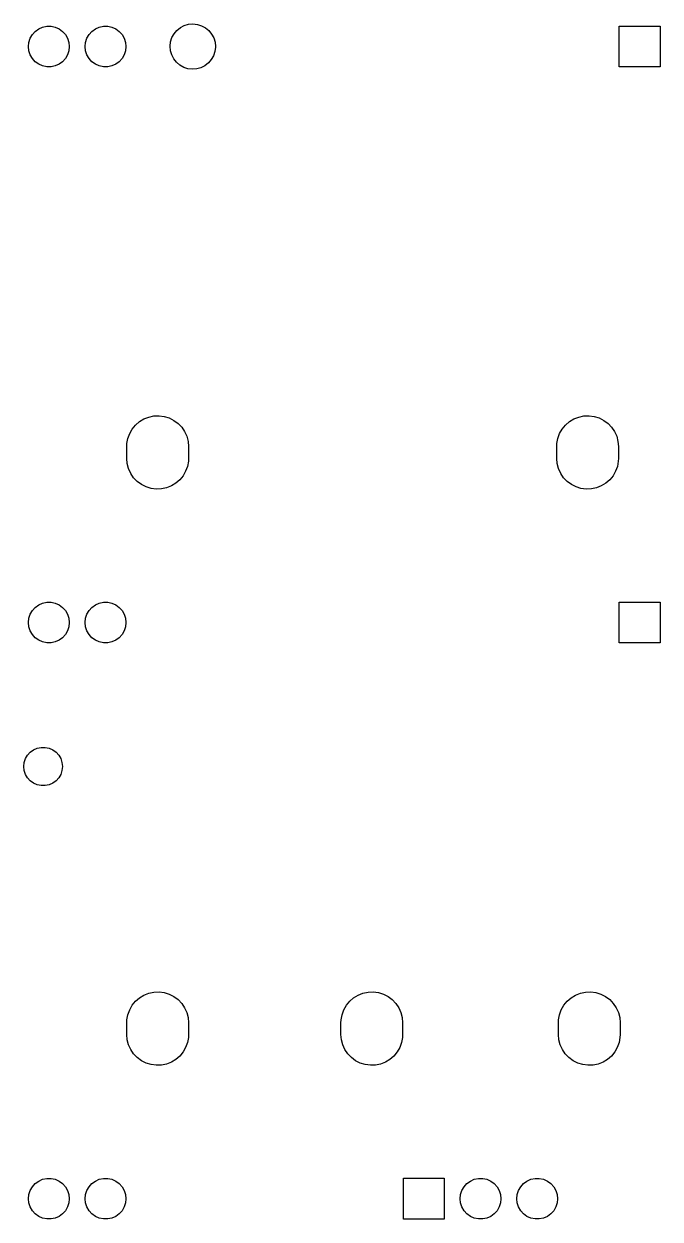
# Model space of a CAD drawing. Extents: x 74 to 204, y -141 to -34.
# Drawn here: x 139.9 to 167.9, y -140.6 to -87.9 of the extents above; entities that cross this region are included whole.
import ezdxf

# ---------------------------------------------------------------- set-up
doc = ezdxf.new("R2010")
doc.units = 0
doc.layers.add('BLACK', color=7, linetype='CONTINUOUS')

msp = doc.modelspace()

# ---------------------------------------------------------------- linework, layer by layer
at = {"layer": 'BLACK', "linetype": 'CONTINUOUS'}
for p, q in [((140.692, -88.044), (140.876, -88.0049)), ((140.876, -88.0049), (141.064, -88.0049)), ((141.064, -88.0049), (141.248, -88.044)), ((143.192, -88.044), (143.376, -88.0049)), ((143.376, -88.0049), (143.564, -88.0049)), ((143.564, -88.0049), (143.748, -88.044)), ((146.772, -88.0632), (146.945, -87.9728)), ((146.945, -87.9728), (147.133, -87.9177)), ((147.133, -87.9177), (147.327, -87.9)), ((147.327, -87.9), (147.521, -87.9204)), ((147.521, -87.9204), (147.708, -87.9781)), ((147.708, -87.9781), (147.879, -88.071)), ((166.145, -89.8), (166.145, -88)), ((166.145, -88), (167.945, -88)), ((167.945, -88), (167.945, -89.8)), ((140.09, -88.7129), (140.148, -88.5339)), ((140.148, -88.5339), (140.242, -88.371)), ((140.242, -88.371), (140.368, -88.2312)), ((140.368, -88.2312), (140.52, -88.1206)), ((140.52, -88.1206), (140.692, -88.044)), ((141.248, -88.044), (141.42, -88.1206)), ((141.42, -88.1206), (141.572, -88.2312)), ((141.572, -88.2312), (141.698, -88.371)), ((141.698, -88.371), (141.792, -88.5339)), ((141.792, -88.5339), (141.85, -88.7129)), ((142.59, -88.7129), (142.648, -88.5339)), ((142.648, -88.5339), (142.742, -88.371)), ((142.742, -88.371), (142.868, -88.2312)), ((142.868, -88.2312), (143.02, -88.1206)), ((143.02, -88.1206), (143.192, -88.044)), ((143.748, -88.044), (143.92, -88.1206)), ((143.92, -88.1206), (144.072, -88.2312)), ((144.072, -88.2312), (144.198, -88.371)), ((144.198, -88.371), (144.292, -88.5339)), ((144.292, -88.5339), (144.35, -88.7129)), ((146.342, -88.6921), (146.401, -88.5061)), ((146.401, -88.5061), (146.495, -88.335)), ((146.495, -88.335), (146.62, -88.1855)), ((146.62, -88.1855), (146.772, -88.0632)), ((147.879, -88.071), (148.03, -88.1954)), ((148.03, -88.1954), (148.153, -88.3466)), ((148.153, -88.3466), (148.245, -88.5189)), ((148.245, -88.5189), (148.301, -88.7058)), ((140.07, -88.9), (140.09, -88.7129)), ((140.09, -89.0871), (140.07, -88.9)), ((141.85, -88.7129), (141.87, -88.9)), ((141.87, -88.9), (141.85, -89.0871)), ((142.57, -88.9), (142.59, -88.7129)), ((142.59, -89.0871), (142.57, -88.9)), ((144.35, -88.7129), (144.37, -88.9)), ((144.37, -88.9), (144.35, -89.0871)), ((146.32, -88.886), (146.342, -88.6921)), ((146.336, -89.0805), (146.32, -88.886)), ((148.32, -88.9279), (148.295, -89.1215)), ((148.301, -88.7058), (148.32, -88.9)), ((148.32, -88.9), (148.32, -88.9279)), ((140.148, -89.2661), (140.09, -89.0871)), ((140.242, -89.429), (140.148, -89.2661)), ((140.368, -89.5688), (140.242, -89.429)), ((140.52, -89.6794), (140.368, -89.5688)), ((141.572, -89.5688), (141.42, -89.6794)), ((141.698, -89.429), (141.572, -89.5688)), ((141.792, -89.2661), (141.698, -89.429)), ((141.85, -89.0871), (141.792, -89.2661)), ((142.648, -89.2661), (142.59, -89.0871)), ((142.742, -89.429), (142.648, -89.2661)), ((142.868, -89.5688), (142.742, -89.429)), ((143.02, -89.6794), (142.868, -89.5688)), ((144.072, -89.5688), (143.92, -89.6794)), ((144.198, -89.429), (144.072, -89.5688)), ((144.292, -89.2661), (144.198, -89.429)), ((144.35, -89.0871), (144.292, -89.2661)), ((146.39, -89.2681), (146.336, -89.0805)), ((146.479, -89.4417), (146.39, -89.2681)), ((146.601, -89.5947), (146.479, -89.4417)), ((146.749, -89.7211), (146.601, -89.5947)), ((148.137, -89.4764), (148.01, -89.6242)), ((148.234, -89.3067), (148.137, -89.4764)), ((148.295, -89.1215), (148.234, -89.3067)), ((140.692, -89.756), (140.52, -89.6794)), ((140.876, -89.7951), (140.692, -89.756)), ((141.064, -89.7951), (140.876, -89.7951)), ((141.248, -89.756), (141.064, -89.7951)), ((141.42, -89.6794), (141.248, -89.756)), ((143.192, -89.756), (143.02, -89.6794)), ((143.376, -89.7951), (143.192, -89.756)), ((143.564, -89.7951), (143.376, -89.7951)), ((143.748, -89.756), (143.564, -89.7951)), ((143.92, -89.6794), (143.748, -89.756)), ((146.92, -89.8164), (146.749, -89.7211)), ((147.105, -89.8767), (146.92, -89.8164)), ((147.299, -89.8998), (147.105, -89.8767)), ((147.494, -89.8848), (147.299, -89.8998)), ((147.682, -89.8323), (147.494, -89.8848)), ((147.856, -89.7443), (147.682, -89.8323)), ((148.01, -89.6242), (147.856, -89.7443)), ((167.945, -89.8), (166.145, -89.8)), ((144.969, -105.441), (145.165, -105.322)), ((145.165, -105.322), (145.379, -105.237)), ((145.379, -105.237), (145.604, -105.19)), ((145.604, -105.19), (145.834, -105.182)), ((145.834, -105.182), (146.062, -105.212)), ((146.062, -105.212), (146.282, -105.28)), ((146.282, -105.28), (146.487, -105.384)), ((146.487, -105.384), (146.671, -105.521)), ((163.944, -105.441), (164.14, -105.322)), ((164.14, -105.322), (164.354, -105.237)), ((164.354, -105.237), (164.579, -105.19)), ((164.579, -105.19), (164.809, -105.182)), ((164.809, -105.182), (165.037, -105.212)), ((165.037, -105.212), (165.257, -105.28)), ((165.257, -105.28), (165.462, -105.384)), ((165.462, -105.384), (165.646, -105.521)), ((144.535, -105.97), (144.649, -105.77)), ((144.649, -105.77), (144.795, -105.592)), ((144.795, -105.592), (144.969, -105.441)), ((146.671, -105.521), (146.83, -105.688)), ((146.83, -105.688), (146.958, -105.879)), ((146.958, -105.879), (147.053, -106.088)), ((163.51, -105.97), (163.624, -105.77)), ((163.624, -105.77), (163.77, -105.592)), ((163.77, -105.592), (163.944, -105.441)), ((165.646, -105.521), (165.805, -105.688)), ((165.805, -105.688), (165.933, -105.879)), ((165.933, -105.879), (166.028, -106.088)), ((144.41, -106.54), (144.416, -106.412)), ((144.416, -106.412), (144.457, -106.186)), ((144.457, -106.186), (144.535, -105.97)), ((147.053, -106.088), (147.111, -106.311)), ((147.111, -106.311), (147.13, -106.54)), ((163.385, -106.54), (163.391, -106.412)), ((163.391, -106.412), (163.432, -106.186)), ((163.432, -106.186), (163.51, -105.97)), ((166.028, -106.088), (166.086, -106.311)), ((166.086, -106.311), (166.105, -106.54)), ((144.41, -107.06), (144.41, -106.54)), ((147.13, -106.54), (147.13, -107.06)), ((163.385, -107.06), (163.385, -106.54)), ((166.105, -106.54), (166.105, -107.06)), ((144.429, -107.289), (144.41, -107.06)), ((144.487, -107.512), (144.429, -107.289)), ((144.582, -107.721), (144.487, -107.512)), ((147.083, -107.414), (147.005, -107.63)), ((147.124, -107.188), (147.083, -107.414)), ((147.13, -107.06), (147.124, -107.188)), ((163.404, -107.289), (163.385, -107.06)), ((163.462, -107.512), (163.404, -107.289)), ((163.557, -107.721), (163.462, -107.512)), ((166.058, -107.414), (165.98, -107.63)), ((166.099, -107.188), (166.058, -107.414)), ((166.105, -107.06), (166.099, -107.188)), ((144.71, -107.912), (144.582, -107.721)), ((144.869, -108.079), (144.71, -107.912)), ((146.745, -108.008), (146.571, -108.159)), ((146.891, -107.83), (146.745, -108.008)), ((147.005, -107.63), (146.891, -107.83)), ((163.685, -107.912), (163.557, -107.721)), ((163.844, -108.079), (163.685, -107.912)), ((165.72, -108.008), (165.546, -108.159)), ((165.866, -107.83), (165.72, -108.008)), ((165.98, -107.63), (165.866, -107.83)), ((145.053, -108.216), (144.869, -108.079)), ((145.258, -108.32), (145.053, -108.216)), ((145.478, -108.388), (145.258, -108.32)), ((145.706, -108.418), (145.478, -108.388)), ((145.936, -108.41), (145.706, -108.418)), ((146.161, -108.363), (145.936, -108.41)), ((146.375, -108.278), (146.161, -108.363)), ((146.571, -108.159), (146.375, -108.278)), ((164.028, -108.216), (163.844, -108.079)), ((164.233, -108.32), (164.028, -108.216)), ((164.453, -108.388), (164.233, -108.32)), ((164.681, -108.418), (164.453, -108.388)), ((164.911, -108.41), (164.681, -108.418)), ((165.136, -108.363), (164.911, -108.41)), ((165.35, -108.278), (165.136, -108.363)), ((165.546, -108.159), (165.35, -108.278)), ((140.148, -113.934), (140.242, -113.771)), ((140.242, -113.771), (140.368, -113.631)), ((140.368, -113.631), (140.52, -113.521)), ((140.52, -113.521), (140.692, -113.444)), ((140.692, -113.444), (140.876, -113.405)), ((140.876, -113.405), (141.064, -113.405)), ((141.064, -113.405), (141.248, -113.444)), ((141.248, -113.444), (141.42, -113.521)), ((141.42, -113.521), (141.572, -113.631)), ((141.572, -113.631), (141.698, -113.771)), ((141.698, -113.771), (141.792, -113.934)), ((142.648, -113.934), (142.742, -113.771)), ((142.742, -113.771), (142.868, -113.631)), ((142.868, -113.631), (143.02, -113.521)), ((143.02, -113.521), (143.192, -113.444)), ((143.192, -113.444), (143.376, -113.405)), ((143.376, -113.405), (143.564, -113.405)), ((143.564, -113.405), (143.748, -113.444)), ((143.748, -113.444), (143.92, -113.521)), ((143.92, -113.521), (144.072, -113.631)), ((144.072, -113.631), (144.198, -113.771)), ((144.198, -113.771), (144.292, -113.934)), ((166.145, -115.2), (166.145, -113.4)), ((166.145, -113.4), (167.945, -113.4)), ((167.945, -113.4), (167.945, -115.2)), ((140.07, -114.3), (140.09, -114.113)), ((140.09, -114.487), (140.07, -114.3)), ((140.09, -114.113), (140.148, -113.934)), ((141.792, -113.934), (141.85, -114.113)), ((141.85, -114.113), (141.87, -114.3)), ((141.87, -114.3), (141.85, -114.487)), ((142.57, -114.3), (142.59, -114.113)), ((142.59, -114.487), (142.57, -114.3)), ((142.59, -114.113), (142.648, -113.934)), ((144.292, -113.934), (144.35, -114.113)), ((144.35, -114.113), (144.37, -114.3)), ((144.37, -114.3), (144.35, -114.487)), ((140.148, -114.666), (140.09, -114.487)), ((140.242, -114.829), (140.148, -114.666)), ((140.368, -114.969), (140.242, -114.829)), ((141.698, -114.829), (141.572, -114.969)), ((141.792, -114.666), (141.698, -114.829)), ((141.85, -114.487), (141.792, -114.666)), ((142.648, -114.666), (142.59, -114.487)), ((142.742, -114.829), (142.648, -114.666)), ((142.868, -114.969), (142.742, -114.829)), ((144.198, -114.829), (144.072, -114.969)), ((144.292, -114.666), (144.198, -114.829)), ((144.35, -114.487), (144.292, -114.666)), ((140.52, -115.079), (140.368, -114.969)), ((140.692, -115.156), (140.52, -115.079)), ((140.876, -115.195), (140.692, -115.156)), ((141.064, -115.195), (140.876, -115.195)), ((141.248, -115.156), (141.064, -115.195)), ((141.42, -115.079), (141.248, -115.156)), ((141.572, -114.969), (141.42, -115.079)), ((143.02, -115.079), (142.868, -114.969)), ((143.192, -115.156), (143.02, -115.079)), ((143.376, -115.195), (143.192, -115.156)), ((143.564, -115.195), (143.376, -115.195)), ((143.748, -115.156), (143.564, -115.195)), ((143.92, -115.079), (143.748, -115.156)), ((144.072, -114.969), (143.92, -115.079)), ((167.945, -115.2), (166.145, -115.2)), ((139.939, -120.304), (140.028, -120.15)), ((140.028, -120.15), (140.147, -120.018)), ((140.147, -120.018), (140.291, -119.914)), ((140.291, -119.914), (140.453, -119.842)), ((140.453, -119.842), (140.627, -119.805)), ((140.627, -119.805), (140.805, -119.805)), ((140.805, -119.805), (140.979, -119.842)), ((140.979, -119.842), (141.141, -119.914)), ((141.141, -119.914), (141.285, -120.018)), ((141.285, -120.018), (141.404, -120.15)), ((141.404, -120.15), (141.493, -120.304)), ((139.866, -120.65), (139.885, -120.473)), ((139.885, -120.827), (139.866, -120.65)), ((139.885, -120.473), (139.939, -120.304)), ((141.493, -120.304), (141.547, -120.473)), ((141.547, -120.473), (141.566, -120.65)), ((141.566, -120.65), (141.547, -120.827)), ((139.939, -120.996), (139.885, -120.827)), ((140.028, -121.15), (139.939, -120.996)), ((140.147, -121.282), (140.028, -121.15)), ((141.404, -121.15), (141.285, -121.282)), ((141.493, -120.996), (141.404, -121.15)), ((141.547, -120.827), (141.493, -120.996)), ((140.291, -121.386), (140.147, -121.282)), ((140.453, -121.458), (140.291, -121.386)), ((140.627, -121.495), (140.453, -121.458)), ((140.805, -121.495), (140.627, -121.495)), ((140.979, -121.458), (140.805, -121.495)), ((141.141, -121.386), (140.979, -121.458)), ((141.285, -121.282), (141.141, -121.386)), ((145.165, -130.732), (145.379, -130.647)), ((145.379, -130.647), (145.604, -130.6)), ((145.604, -130.6), (145.834, -130.592)), ((145.834, -130.592), (146.062, -130.622)), ((146.062, -130.622), (146.282, -130.69)), ((146.282, -130.69), (146.487, -130.794)), ((154.615, -130.732), (154.829, -130.647)), ((154.829, -130.647), (155.054, -130.6)), ((155.054, -130.6), (155.284, -130.592)), ((155.284, -130.592), (155.512, -130.622)), ((155.512, -130.622), (155.732, -130.69)), ((155.732, -130.69), (155.937, -130.794)), ((164.215, -130.732), (164.429, -130.647)), ((164.429, -130.647), (164.654, -130.6)), ((164.654, -130.6), (164.884, -130.592)), ((164.884, -130.592), (165.112, -130.622)), ((165.112, -130.622), (165.332, -130.69)), ((165.332, -130.69), (165.537, -130.794)), ((144.535, -131.38), (144.649, -131.18)), ((144.649, -131.18), (144.795, -131.002)), ((144.795, -131.002), (144.969, -130.851)), ((144.969, -130.851), (145.165, -130.732)), ((146.487, -130.794), (146.671, -130.931)), ((146.671, -130.931), (146.83, -131.098)), ((146.83, -131.098), (146.958, -131.289)), ((153.985, -131.38), (154.099, -131.18)), ((154.099, -131.18), (154.245, -131.002)), ((154.245, -131.002), (154.419, -130.851)), ((154.419, -130.851), (154.615, -130.732)), ((155.937, -130.794), (156.121, -130.931)), ((156.121, -130.931), (156.28, -131.098)), ((156.28, -131.098), (156.408, -131.289)), ((163.585, -131.38), (163.699, -131.18)), ((163.699, -131.18), (163.845, -131.002)), ((163.845, -131.002), (164.019, -130.851)), ((164.019, -130.851), (164.215, -130.732)), ((165.537, -130.794), (165.721, -130.931)), ((165.721, -130.931), (165.88, -131.098)), ((165.88, -131.098), (166.008, -131.289)), ((144.416, -131.822), (144.457, -131.596)), ((144.457, -131.596), (144.535, -131.38)), ((146.958, -131.289), (147.053, -131.498)), ((147.053, -131.498), (147.111, -131.721)), ((147.111, -131.721), (147.13, -131.95)), ((153.866, -131.822), (153.907, -131.596)), ((153.907, -131.596), (153.985, -131.38)), ((156.408, -131.289), (156.503, -131.498)), ((156.503, -131.498), (156.561, -131.721)), ((156.561, -131.721), (156.58, -131.95)), ((163.466, -131.822), (163.507, -131.596)), ((163.507, -131.596), (163.585, -131.38)), ((166.008, -131.289), (166.103, -131.498)), ((166.103, -131.498), (166.161, -131.721)), ((166.161, -131.721), (166.18, -131.95)), ((144.41, -131.95), (144.416, -131.822)), ((144.41, -132.47), (144.41, -131.95)), ((147.13, -131.95), (147.13, -132.47)), ((153.86, -131.95), (153.866, -131.822)), ((153.86, -132.47), (153.86, -131.95)), ((156.58, -131.95), (156.58, -132.47)), ((163.46, -131.95), (163.466, -131.822)), ((163.46, -132.47), (163.46, -131.95)), ((166.18, -131.95), (166.18, -132.47)), ((144.429, -132.699), (144.41, -132.47)), ((144.487, -132.922), (144.429, -132.699)), ((147.083, -132.824), (147.005, -133.04)), ((147.124, -132.598), (147.083, -132.824)), ((147.13, -132.47), (147.124, -132.598)), ((153.879, -132.699), (153.86, -132.47)), ((153.937, -132.922), (153.879, -132.699)), ((156.533, -132.824), (156.455, -133.04)), ((156.574, -132.598), (156.533, -132.824)), ((156.58, -132.47), (156.574, -132.598)), ((163.479, -132.699), (163.46, -132.47)), ((163.537, -132.922), (163.479, -132.699)), ((166.133, -132.824), (166.055, -133.04)), ((166.174, -132.598), (166.133, -132.824)), ((166.18, -132.47), (166.174, -132.598)), ((144.582, -133.131), (144.487, -132.922)), ((144.71, -133.322), (144.582, -133.131)), ((144.869, -133.489), (144.71, -133.322)), ((146.891, -133.24), (146.745, -133.418)), ((147.005, -133.04), (146.891, -133.24)), ((154.032, -133.131), (153.937, -132.922)), ((154.16, -133.322), (154.032, -133.131)), ((154.319, -133.489), (154.16, -133.322)), ((156.341, -133.24), (156.195, -133.418)), ((156.455, -133.04), (156.341, -133.24)), ((163.632, -133.131), (163.537, -132.922)), ((163.76, -133.322), (163.632, -133.131)), ((163.919, -133.489), (163.76, -133.322)), ((165.941, -133.24), (165.795, -133.418)), ((166.055, -133.04), (165.941, -133.24)), ((145.053, -133.626), (144.869, -133.489)), ((145.258, -133.73), (145.053, -133.626)), ((145.478, -133.798), (145.258, -133.73)), ((145.706, -133.828), (145.478, -133.798)), ((145.936, -133.82), (145.706, -133.828)), ((146.161, -133.773), (145.936, -133.82)), ((146.375, -133.688), (146.161, -133.773)), ((146.571, -133.569), (146.375, -133.688)), ((146.745, -133.418), (146.571, -133.569)), ((154.503, -133.626), (154.319, -133.489)), ((154.708, -133.73), (154.503, -133.626)), ((154.928, -133.798), (154.708, -133.73)), ((155.156, -133.828), (154.928, -133.798)), ((155.386, -133.82), (155.156, -133.828)), ((155.611, -133.773), (155.386, -133.82)), ((155.825, -133.688), (155.611, -133.773)), ((156.021, -133.569), (155.825, -133.688)), ((156.195, -133.418), (156.021, -133.569)), ((164.103, -133.626), (163.919, -133.489)), ((164.308, -133.73), (164.103, -133.626)), ((164.528, -133.798), (164.308, -133.73)), ((164.756, -133.828), (164.528, -133.798)), ((164.986, -133.82), (164.756, -133.828)), ((165.211, -133.773), (164.986, -133.82)), ((165.425, -133.688), (165.211, -133.773)), ((165.621, -133.569), (165.425, -133.688)), ((165.795, -133.418), (165.621, -133.569)), ((140.242, -139.181), (140.368, -139.041)), ((140.368, -139.041), (140.52, -138.931)), ((140.52, -138.931), (140.692, -138.854)), ((140.692, -138.854), (140.876, -138.815)), ((140.876, -138.815), (141.064, -138.815)), ((141.064, -138.815), (141.248, -138.854)), ((141.248, -138.854), (141.42, -138.931)), ((141.42, -138.931), (141.572, -139.041)), ((141.572, -139.041), (141.698, -139.181)), ((142.742, -139.181), (142.868, -139.041)), ((142.868, -139.041), (143.02, -138.931)), ((143.02, -138.931), (143.192, -138.854)), ((143.192, -138.854), (143.376, -138.815)), ((143.376, -138.815), (143.564, -138.815)), ((143.564, -138.815), (143.748, -138.854)), ((143.748, -138.854), (143.92, -138.931)), ((143.92, -138.931), (144.072, -139.041)), ((144.072, -139.041), (144.198, -139.181)), ((156.62, -140.61), (156.62, -138.81)), ((156.62, -138.81), (158.42, -138.81)), ((158.42, -138.81), (158.42, -140.61)), ((159.292, -139.181), (159.418, -139.041)), ((159.418, -139.041), (159.57, -138.931)), ((159.57, -138.931), (159.742, -138.854)), ((159.742, -138.854), (159.926, -138.815)), ((159.926, -138.815), (160.114, -138.815)), ((160.114, -138.815), (160.298, -138.854)), ((160.298, -138.854), (160.47, -138.931)), ((160.47, -138.931), (160.622, -139.041)), ((160.622, -139.041), (160.748, -139.181)), ((161.792, -139.181), (161.918, -139.041)), ((161.918, -139.041), (162.07, -138.931)), ((162.07, -138.931), (162.242, -138.854)), ((162.242, -138.854), (162.426, -138.815)), ((162.426, -138.815), (162.614, -138.815)), ((162.614, -138.815), (162.798, -138.854)), ((162.798, -138.854), (162.97, -138.931)), ((162.97, -138.931), (163.122, -139.041)), ((163.122, -139.041), (163.248, -139.181)), ((140.07, -139.71), (140.09, -139.523)), ((140.09, -139.523), (140.148, -139.344)), ((140.148, -139.344), (140.242, -139.181)), ((141.698, -139.181), (141.792, -139.344)), ((141.792, -139.344), (141.85, -139.523)), ((141.85, -139.523), (141.87, -139.71)), ((142.57, -139.71), (142.59, -139.523)), ((142.59, -139.523), (142.648, -139.344)), ((142.648, -139.344), (142.742, -139.181)), ((144.198, -139.181), (144.292, -139.344)), ((144.292, -139.344), (144.35, -139.523)), ((144.35, -139.523), (144.37, -139.71)), ((159.12, -139.71), (159.14, -139.523)), ((159.14, -139.523), (159.198, -139.344)), ((159.198, -139.344), (159.292, -139.181)), ((160.748, -139.181), (160.842, -139.344)), ((160.842, -139.344), (160.9, -139.523)), ((160.9, -139.523), (160.92, -139.71)), ((161.62, -139.71), (161.64, -139.523)), ((161.64, -139.523), (161.698, -139.344)), ((161.698, -139.344), (161.792, -139.181)), ((163.248, -139.181), (163.342, -139.344)), ((163.342, -139.344), (163.4, -139.523)), ((163.4, -139.523), (163.42, -139.71)), ((140.09, -139.897), (140.07, -139.71)), ((140.148, -140.076), (140.09, -139.897)), ((140.242, -140.239), (140.148, -140.076)), ((141.792, -140.076), (141.698, -140.239)), ((141.85, -139.897), (141.792, -140.076)), ((141.87, -139.71), (141.85, -139.897)), ((142.59, -139.897), (142.57, -139.71)), ((142.648, -140.076), (142.59, -139.897)), ((142.742, -140.239), (142.648, -140.076)), ((144.292, -140.076), (144.198, -140.239)), ((144.35, -139.897), (144.292, -140.076)), ((144.37, -139.71), (144.35, -139.897)), ((159.14, -139.897), (159.12, -139.71)), ((159.198, -140.076), (159.14, -139.897)), ((159.292, -140.239), (159.198, -140.076)), ((160.842, -140.076), (160.748, -140.239)), ((160.9, -139.897), (160.842, -140.076)), ((160.92, -139.71), (160.9, -139.897)), ((161.64, -139.897), (161.62, -139.71)), ((161.698, -140.076), (161.64, -139.897)), ((161.792, -140.239), (161.698, -140.076)), ((163.342, -140.076), (163.248, -140.239)), ((163.4, -139.897), (163.342, -140.076)), ((163.42, -139.71), (163.4, -139.897)), ((140.368, -140.379), (140.242, -140.239)), ((140.52, -140.489), (140.368, -140.379)), ((140.692, -140.566), (140.52, -140.489)), ((140.876, -140.605), (140.692, -140.566)), ((141.064, -140.605), (140.876, -140.605)), ((141.248, -140.566), (141.064, -140.605)), ((141.42, -140.489), (141.248, -140.566)), ((141.572, -140.379), (141.42, -140.489)), ((141.698, -140.239), (141.572, -140.379)), ((142.868, -140.379), (142.742, -140.239)), ((143.02, -140.489), (142.868, -140.379)), ((143.192, -140.566), (143.02, -140.489)), ((143.376, -140.605), (143.192, -140.566)), ((143.564, -140.605), (143.376, -140.605)), ((143.748, -140.566), (143.564, -140.605)), ((143.92, -140.489), (143.748, -140.566)), ((144.072, -140.379), (143.92, -140.489)), ((144.198, -140.239), (144.072, -140.379)), ((158.42, -140.61), (156.62, -140.61)), ((159.418, -140.379), (159.292, -140.239)), ((159.57, -140.489), (159.418, -140.379)), ((159.742, -140.566), (159.57, -140.489)), ((159.926, -140.605), (159.742, -140.566)), ((160.114, -140.605), (159.926, -140.605)), ((160.298, -140.566), (160.114, -140.605)), ((160.47, -140.489), (160.298, -140.566)), ((160.622, -140.379), (160.47, -140.489)), ((160.748, -140.239), (160.622, -140.379)), ((161.918, -140.379), (161.792, -140.239)), ((162.07, -140.489), (161.918, -140.379)), ((162.242, -140.566), (162.07, -140.489)), ((162.426, -140.605), (162.242, -140.566)), ((162.614, -140.605), (162.426, -140.605)), ((162.798, -140.566), (162.614, -140.605)), ((162.97, -140.489), (162.798, -140.566)), ((163.122, -140.379), (162.97, -140.489)), ((163.248, -140.239), (163.122, -140.379))]:
    msp.add_line(p, q, dxfattribs=at)

doc.saveas('drawing.dxf')
